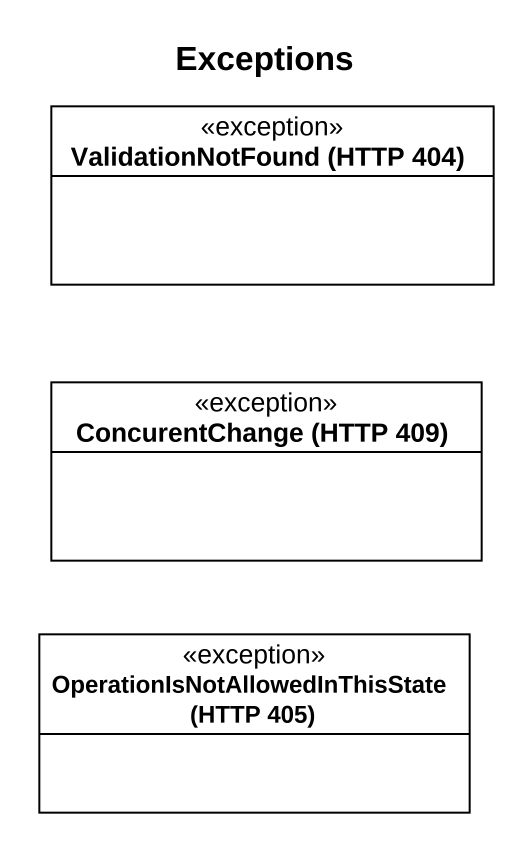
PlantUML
@startuml
title Exceptions
hide circle
hide empty members
class "ValidationNotFound (HTTP 404)" as ValidationNotFound_HTTP_404 <<exception>>
class "ConcurentChange (HTTP 409)" as ConcurentChange_HTTP_409 <<exception>>
class "OperationIsNotAllowedInThisState (HTTP 405)" as OperationIsNotAllowedInThisS <<exception>>
@enduml
